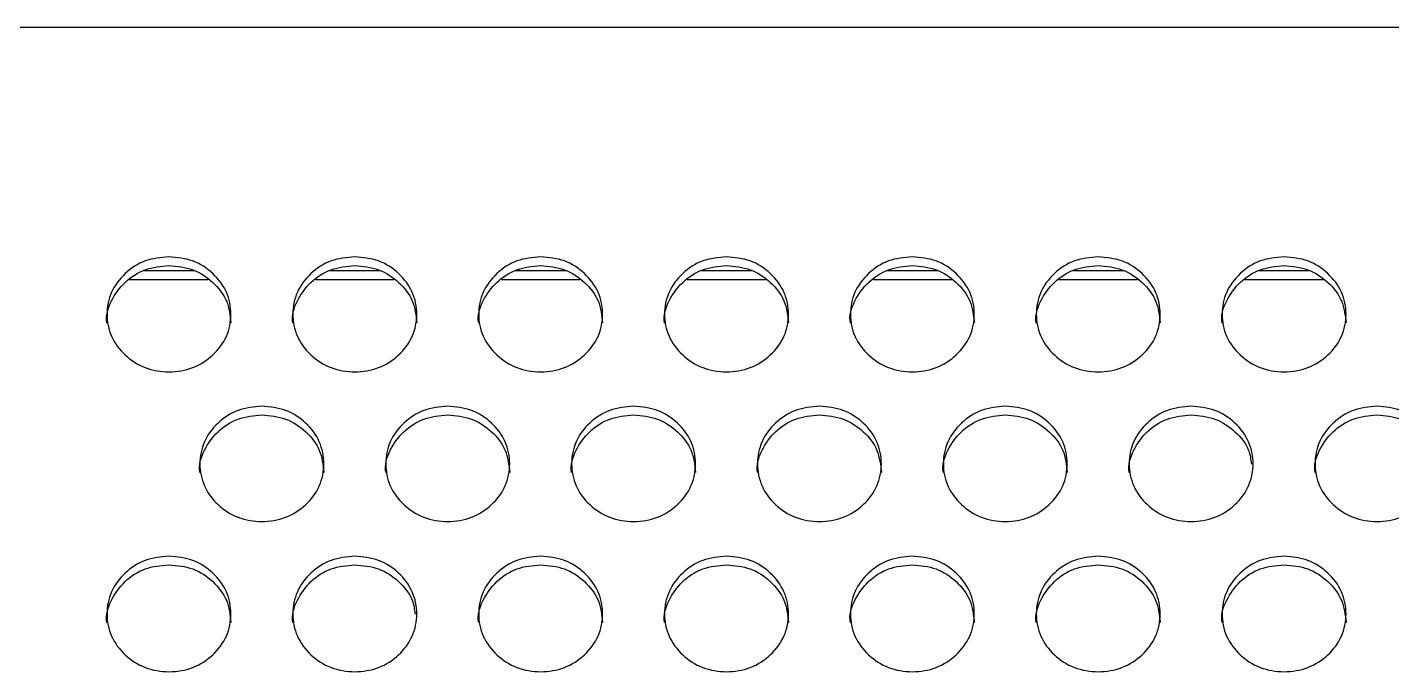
# Model space of a CAD drawing. Header units: millimetres. Extents: x 0.6 to 29.2, y 0.5 to 20.5.
# Drawn here: x 12.474 to 13.061, y 12.39 to 12.667 of the extents above; entities that cross this region are included whole.
import ezdxf

# ---------------------------------------------------------------- set-up
doc = ezdxf.new("R2010")
doc.units = ezdxf.units.MM

msp = doc.modelspace()

# ---------------------------------------------------------------- linework, layer by layer
for p, q in [((10.90135, 12.6673), (13.90135, 12.6673)), ((12.52387, 12.56267), (12.54551, 12.56267)), ((12.60387, 12.56267), (12.62551, 12.56267)), ((12.68387, 12.56267), (12.70551, 12.56267)), ((12.76387, 12.56267), (12.78551, 12.56267)), ((12.84387, 12.56267), (12.86551, 12.56267)), ((12.92387, 12.56267), (12.94551, 12.56267)), ((13.00387, 12.56267), (13.02551, 12.56267)), ((12.51776, 12.55883), (12.55161, 12.55883)), ((12.59776, 12.55883), (12.63161, 12.55883)), ((12.67776, 12.55883), (12.71161, 12.55883)), ((12.75776, 12.55883), (12.79161, 12.55883)), ((12.83776, 12.55883), (12.87161, 12.55883)), ((12.91776, 12.55883), (12.95161, 12.55883)), ((12.99776, 12.55883), (13.03161, 12.55883))]:
    msp.add_line(p, q)
for points, knots in [([(12.53468, 12.56861), (12.53819, 12.56828), (12.54521, 12.56763), (12.55397, 12.56174), (12.56011, 12.55367), (12.56197, 12.54389), (12.56011, 12.53413), (12.55398, 12.52599), (12.54522, 12.5203), (12.53468, 12.51857), (12.52415, 12.5203), (12.51538, 12.526), (12.50926, 12.53413), (12.5074, 12.54389), (12.50926, 12.55367), (12.51539, 12.56174), (12.52415, 12.56761), (12.53117, 12.56828), (12.53468, 12.56861)], [0, 0, 0, 0, 0.0624385, 0.1249737, 0.1875305, 0.2499814, 0.3125418, 0.3749858, 0.4375497, 0.499994, 0.562545, 0.6249982, 0.6875543, 0.750005, 0.8125641, 0.875011, 0.9374729, 1, 1, 1, 1]), ([(12.61468, 12.56861), (12.61819, 12.56828), (12.62521, 12.56763), (12.63397, 12.56174), (12.64011, 12.55367), (12.64197, 12.54389), (12.64011, 12.53413), (12.63398, 12.52599), (12.62522, 12.5203), (12.61468, 12.51857), (12.60415, 12.5203), (12.59538, 12.526), (12.58926, 12.53413), (12.5874, 12.54389), (12.58926, 12.55367), (12.59538, 12.56174), (12.60415, 12.56761), (12.61117, 12.56828), (12.61468, 12.56861)], [0, 0, 0, 0, 0.062436, 0.124973, 0.18753, 0.249981, 0.312541, 0.374986, 0.437548, 0.499993, 0.562546, 0.624997, 0.687553, 0.750004, 0.812564, 0.875009, 0.937473, 1, 1, 1, 1]), ([(12.69468, 12.56861), (12.69819, 12.56828), (12.70521, 12.56763), (12.71397, 12.56174), (12.72011, 12.55367), (12.72197, 12.54389), (12.72011, 12.53413), (12.71398, 12.52599), (12.70522, 12.5203), (12.69468, 12.51857), (12.68415, 12.5203), (12.67538, 12.526), (12.66926, 12.53413), (12.6674, 12.54389), (12.66926, 12.55367), (12.67539, 12.56174), (12.68415, 12.56761), (12.69117, 12.56828), (12.69468, 12.56861)], [0, 0, 0, 0, 0.062436, 0.124971, 0.187528, 0.249979, 0.312539, 0.374983, 0.437547, 0.499992, 0.562543, 0.624996, 0.687552, 0.750003, 0.812562, 0.875009, 0.937471, 1, 1, 1, 1]), ([(12.77468, 12.56861), (12.77819, 12.56828), (12.78521, 12.56763), (12.79397, 12.56174), (12.80011, 12.55367), (12.80197, 12.54389), (12.80011, 12.53413), (12.79398, 12.52599), (12.78522, 12.5203), (12.77468, 12.51857), (12.76415, 12.5203), (12.75538, 12.526), (12.74926, 12.53413), (12.74739, 12.54389), (12.74926, 12.55367), (12.75539, 12.56174), (12.76415, 12.56761), (12.77117, 12.56828), (12.77468, 12.56861)], [0, 0, 0, 0, 0.062438, 0.124974, 0.18753, 0.249981, 0.312541, 0.374985, 0.437549, 0.499993, 0.562547, 0.624998, 0.687554, 0.750005, 0.812564, 0.875011, 0.937473, 1, 1, 1, 1]), ([(12.85468, 12.56861), (12.85819, 12.56828), (12.86521, 12.56763), (12.87397, 12.56174), (12.88011, 12.55367), (12.88197, 12.54389), (12.88011, 12.53413), (12.87398, 12.52599), (12.86522, 12.5203), (12.85468, 12.51857), (12.84415, 12.5203), (12.83538, 12.52599), (12.82926, 12.53413), (12.8274, 12.54389), (12.82926, 12.55367), (12.83538, 12.56174), (12.84415, 12.56761), (12.85117, 12.56828), (12.85468, 12.56861)], [0, 0, 0, 0, 0.0624361, 0.1249732, 0.1875298, 0.2499802, 0.3125401, 0.3749853, 0.4375491, 0.4999909, 0.5625442, 0.6249973, 0.687552, 0.7500031, 0.8125621, 0.8750088, 0.9374706, 1, 1, 1, 1]), ([(12.93468, 12.56861), (12.93819, 12.56828), (12.94521, 12.56763), (12.95397, 12.56174), (12.96011, 12.55367), (12.96197, 12.54389), (12.96011, 12.53413), (12.95398, 12.52599), (12.94522, 12.5203), (12.93468, 12.51857), (12.92415, 12.5203), (12.91538, 12.526), (12.90926, 12.53413), (12.9074, 12.54389), (12.90926, 12.55367), (12.91539, 12.56174), (12.92415, 12.56761), (12.93117, 12.56828), (12.93468, 12.56861)], [0, 0, 0, 0, 0.0624385, 0.1249737, 0.1875305, 0.2499814, 0.3125418, 0.3749858, 0.4375497, 0.499994, 0.562545, 0.6249982, 0.6875543, 0.750005, 0.8125641, 0.875011, 0.9374729, 1, 1, 1, 1]), ([(13.01468, 12.56861), (13.01819, 12.56828), (13.02521, 12.56763), (13.03397, 12.56174), (13.04011, 12.55367), (13.04197, 12.54389), (13.04011, 12.53413), (13.03398, 12.52599), (13.02522, 12.5203), (13.01468, 12.51857), (13.00415, 12.5203), (12.99538, 12.526), (12.98926, 12.53413), (12.9874, 12.54389), (12.98926, 12.55367), (12.99538, 12.56174), (13.00415, 12.56761), (13.01117, 12.56828), (13.01468, 12.56861)], [0, 0, 0, 0, 0.062436, 0.124973, 0.18753, 0.249981, 0.312541, 0.374986, 0.437548, 0.499993, 0.562546, 0.624997, 0.687553, 0.750004, 0.812564, 0.875009, 0.937473, 1, 1, 1, 1]), ([(12.50802, 12.54012), (12.50802, 12.54013), (12.50742, 12.5433), (12.50953, 12.54995), (12.51531, 12.55796), (12.52417, 12.56384), (12.53118, 12.56451), (12.53468, 12.56484)], [0, 0, 0, 0, 0.0004446, 0.2504861, 0.500134, 0.7499105, 1, 1, 1, 1]), ([(12.53468, 12.56484), (12.53819, 12.56452), (12.54522, 12.56386), (12.55393, 12.55798), (12.56027, 12.54992), (12.56099, 12.54341), (12.56135, 12.54016)], [0, 0, 0, 0, 0.249964, 0.500265, 0.750584, 1, 1, 1, 1]), ([(12.58802, 12.54012), (12.58802, 12.54013), (12.58735, 12.54329), (12.58957, 12.54996), (12.5953, 12.55796), (12.60417, 12.56384), (12.61118, 12.56451), (12.61468, 12.56484)], [0, 0, 0, 0, 0.000446, 0.250488, 0.500129, 0.749912, 1, 1, 1, 1]), ([(12.61468, 12.56484), (12.61819, 12.56452), (12.62522, 12.56386), (12.63393, 12.55798), (12.64027, 12.54992), (12.64099, 12.54341), (12.64135, 12.54016)], [0, 0, 0, 0, 0.249956, 0.500265, 0.750585, 1, 1, 1, 1]), ([(12.66802, 12.54012), (12.66802, 12.54013), (12.66735, 12.54329), (12.66957, 12.54996), (12.6753, 12.55796), (12.68417, 12.56384), (12.69118, 12.56451), (12.69468, 12.56484)], [0, 0, 0, 0, 0.000446, 0.250485, 0.50013, 0.749904, 1, 1, 1, 1]), ([(12.69468, 12.56484), (12.69819, 12.56452), (12.70522, 12.56386), (12.71393, 12.55798), (12.72027, 12.54992), (12.72099, 12.54341), (12.72135, 12.54016)], [0, 0, 0, 0, 0.249957, 0.50026, 0.750582, 1, 1, 1, 1]), ([(12.74802, 12.54012), (12.74802, 12.54013), (12.74735, 12.54329), (12.74957, 12.54996), (12.7553, 12.55796), (12.76417, 12.56384), (12.77118, 12.56451), (12.77468, 12.56484)], [0, 0, 0, 0, 0.0004463, 0.2504888, 0.5001357, 0.7499114, 1, 1, 1, 1]), ([(12.77468, 12.56484), (12.77819, 12.56452), (12.78522, 12.56386), (12.79393, 12.55798), (12.80027, 12.54992), (12.80099, 12.54341), (12.80135, 12.54016)], [0, 0, 0, 0, 0.249964, 0.500265, 0.750584, 1, 1, 1, 1]), ([(12.82802, 12.54012), (12.82802, 12.54013), (12.82735, 12.54329), (12.82957, 12.54996), (12.8353, 12.55796), (12.84417, 12.56384), (12.85118, 12.56451), (12.85468, 12.56484)], [0, 0, 0, 0, 0.000446, 0.250485, 0.50013, 0.749904, 1, 1, 1, 1]), ([(12.85468, 12.56484), (12.85819, 12.56452), (12.86522, 12.56386), (12.87393, 12.55798), (12.88027, 12.54992), (12.88099, 12.54341), (12.88135, 12.54016)], [0, 0, 0, 0, 0.249956, 0.500265, 0.750585, 1, 1, 1, 1]), ([(12.90802, 12.54012), (12.90802, 12.54013), (12.90742, 12.5433), (12.90953, 12.54995), (12.91531, 12.55796), (12.92417, 12.56384), (12.93118, 12.56451), (12.93468, 12.56484)], [0, 0, 0, 0, 0.0004446, 0.2504861, 0.500134, 0.7499105, 1, 1, 1, 1]), ([(12.93468, 12.56484), (12.93819, 12.56452), (12.94522, 12.56386), (12.95393, 12.55798), (12.96027, 12.54992), (12.96099, 12.54341), (12.96135, 12.54016)], [0, 0, 0, 0, 0.249964, 0.500265, 0.750584, 1, 1, 1, 1]), ([(12.98802, 12.54012), (12.98802, 12.54013), (12.98735, 12.54329), (12.98957, 12.54996), (12.9953, 12.55796), (13.00417, 12.56384), (13.01118, 12.56451), (13.01468, 12.56484)], [0, 0, 0, 0, 0.000446, 0.250488, 0.500129, 0.749912, 1, 1, 1, 1]), ([(13.01468, 12.56484), (13.01819, 12.56452), (13.02522, 12.56386), (13.03393, 12.55798), (13.04027, 12.54992), (13.04099, 12.54341), (13.04135, 12.54016)], [0, 0, 0, 0, 0.249956, 0.500265, 0.750585, 1, 1, 1, 1]), ([(12.57468, 12.50434), (12.57819, 12.50401), (12.58521, 12.50335), (12.59397, 12.49746), (12.60011, 12.48937), (12.60197, 12.47957), (12.60011, 12.46979), (12.59398, 12.46163), (12.58522, 12.45593), (12.57468, 12.4542), (12.56415, 12.45593), (12.55538, 12.46164), (12.54926, 12.46978), (12.5474, 12.47957), (12.54926, 12.48937), (12.55539, 12.49745), (12.56415, 12.50333), (12.57117, 12.50401), (12.57468, 12.50434)], [0, 0, 0, 0, 0.062436, 0.124973, 0.18753, 0.24998, 0.312539, 0.374984, 0.437549, 0.499993, 0.562544, 0.624997, 0.687551, 0.750004, 0.812563, 0.875009, 0.937471, 1, 1, 1, 1]), ([(12.65468, 12.50434), (12.65819, 12.50401), (12.66521, 12.50335), (12.67397, 12.49745), (12.68011, 12.48937), (12.68197, 12.47957), (12.68011, 12.46979), (12.67398, 12.46163), (12.66522, 12.45593), (12.65468, 12.4542), (12.64415, 12.45593), (12.63538, 12.46164), (12.62926, 12.46978), (12.6274, 12.47957), (12.62926, 12.48937), (12.63539, 12.49745), (12.64415, 12.50333), (12.65117, 12.50401), (12.65468, 12.50434)], [0, 0, 0, 0, 0.062438, 0.124973, 0.18753, 0.249982, 0.312541, 0.374985, 0.43755, 0.499994, 0.562544, 0.624997, 0.687553, 0.750006, 0.812565, 0.875011, 0.937473, 1, 1, 1, 1]), ([(12.73468, 12.50434), (12.73819, 12.50401), (12.74521, 12.50335), (12.75397, 12.49746), (12.76011, 12.48937), (12.76197, 12.47957), (12.76011, 12.46979), (12.75398, 12.46163), (12.74522, 12.45593), (12.73468, 12.4542), (12.72415, 12.45593), (12.71538, 12.46164), (12.70926, 12.46978), (12.7074, 12.47957), (12.70926, 12.48937), (12.71538, 12.49745), (12.72415, 12.50333), (12.73117, 12.50401), (12.73468, 12.50434)], [0, 0, 0, 0, 0.062436, 0.124973, 0.18753, 0.249981, 0.31254, 0.374985, 0.437547, 0.499991, 0.562544, 0.624997, 0.687551, 0.750004, 0.812563, 0.875009, 0.937471, 1, 1, 1, 1]), ([(12.81468, 12.50434), (12.81819, 12.50401), (12.82521, 12.50335), (12.83397, 12.49745), (12.84011, 12.48937), (12.84197, 12.47957), (12.84011, 12.46979), (12.83398, 12.46163), (12.82522, 12.45593), (12.81468, 12.4542), (12.80415, 12.45593), (12.79538, 12.46164), (12.78926, 12.46978), (12.7874, 12.47957), (12.78926, 12.48937), (12.79539, 12.49745), (12.80415, 12.50333), (12.81117, 12.50401), (12.81468, 12.50434)], [0, 0, 0, 0, 0.062436, 0.124971, 0.187528, 0.249979, 0.312539, 0.374983, 0.437547, 0.499991, 0.562542, 0.624995, 0.687551, 0.750004, 0.812562, 0.875009, 0.937471, 1, 1, 1, 1]), ([(12.89468, 12.50434), (12.89819, 12.50401), (12.90521, 12.50335), (12.91397, 12.49745), (12.92011, 12.48937), (12.92197, 12.47957), (12.92011, 12.46979), (12.91398, 12.46163), (12.90522, 12.45593), (12.89468, 12.4542), (12.88415, 12.45593), (12.87538, 12.46164), (12.86926, 12.46978), (12.8674, 12.47957), (12.86926, 12.48937), (12.87538, 12.49745), (12.88415, 12.50333), (12.89117, 12.50401), (12.89468, 12.50434)], [0, 0, 0, 0, 0.0624384, 0.1249732, 0.1875301, 0.2499812, 0.3125405, 0.3749842, 0.4375487, 0.4999926, 0.5625458, 0.6249966, 0.6875522, 0.7500052, 0.8125645, 0.8750097, 0.9374731, 1, 1, 1, 1]), ([(12.97468, 12.50434), (12.97819, 12.50401), (12.98521, 12.50335), (12.99397, 12.49746), (13.00011, 12.48937), (13.00197, 12.47957), (13.00011, 12.46979), (12.99398, 12.46163), (12.98522, 12.45593), (12.97468, 12.4542), (12.96415, 12.45593), (12.95538, 12.46164), (12.94926, 12.46978), (12.9474, 12.47957), (12.94926, 12.48937), (12.95539, 12.49745), (12.96415, 12.50333), (12.97117, 12.50401), (12.97468, 12.50434)], [0, 0, 0, 0, 0.062436, 0.124973, 0.18753, 0.24998, 0.312539, 0.374984, 0.437549, 0.499992, 0.562543, 0.624996, 0.687552, 0.750004, 0.812563, 0.875009, 0.937471, 1, 1, 1, 1]), ([(13.05468, 12.50434), (13.05819, 12.50401), (13.06521, 12.50335), (13.07397, 12.49745), (13.08011, 12.48937), (13.08197, 12.47957), (13.08011, 12.46979), (13.07398, 12.46163), (13.06522, 12.45593), (13.05468, 12.4542), (13.04415, 12.45593), (13.03538, 12.46164), (13.02926, 12.46978), (13.0274, 12.47957), (13.02926, 12.48937), (13.03539, 12.49745), (13.04415, 12.50333), (13.05117, 12.50401), (13.05468, 12.50434)], [0, 0, 0, 0, 0.062438, 0.124973, 0.18753, 0.249982, 0.312541, 0.374985, 0.43755, 0.499994, 0.562544, 0.624997, 0.687553, 0.750006, 0.812565, 0.875011, 0.937473, 1, 1, 1, 1]), ([(12.54802, 12.47585), (12.54802, 12.47585), (12.54735, 12.47903), (12.54957, 12.4857), (12.5553, 12.49373), (12.56417, 12.49962), (12.57118, 12.50029), (12.57468, 12.50062)], [0, 0, 0, 0, 0.0004446, 0.250485, 0.5001297, 0.749904, 1, 1, 1, 1]), ([(12.57468, 12.50062), (12.57819, 12.50029), (12.58522, 12.49963), (12.59393, 12.49374), (12.60027, 12.48566), (12.60099, 12.47914), (12.60135, 12.47589)], [0, 0, 0, 0, 0.249956, 0.500264, 0.750584, 1, 1, 1, 1]), ([(12.62802, 12.47585), (12.62802, 12.47585), (12.62742, 12.47904), (12.62953, 12.4857), (12.63531, 12.49373), (12.64417, 12.49962), (12.65118, 12.50029), (12.65468, 12.50062)], [0, 0, 0, 0, 0.000443, 0.250486, 0.500133, 0.749911, 1, 1, 1, 1]), ([(12.65468, 12.50062), (12.65819, 12.50029), (12.66522, 12.49963), (12.67393, 12.49374), (12.68027, 12.48566), (12.68099, 12.47914), (12.68135, 12.47589)], [0, 0, 0, 0, 0.2499645, 0.5002642, 0.7505828, 1, 1, 1, 1]), ([(12.70802, 12.47585), (12.70802, 12.47585), (12.70735, 12.47903), (12.70957, 12.4857), (12.7153, 12.49373), (12.72417, 12.49962), (12.73118, 12.50029), (12.73468, 12.50062)], [0, 0, 0, 0, 0.0004446, 0.250485, 0.5001297, 0.749904, 1, 1, 1, 1]), ([(12.73468, 12.50062), (12.73819, 12.50029), (12.74522, 12.49963), (12.75393, 12.49374), (12.76027, 12.48566), (12.76099, 12.47914), (12.76135, 12.47589)], [0, 0, 0, 0, 0.249956, 0.500264, 0.750584, 1, 1, 1, 1]), ([(12.78802, 12.47585), (12.78802, 12.47585), (12.78742, 12.47904), (12.78953, 12.4857), (12.79531, 12.49373), (12.80417, 12.49962), (12.81118, 12.50029), (12.81468, 12.50062)], [0, 0, 0, 0, 0.0004428, 0.2504837, 0.5001288, 0.7499036, 1, 1, 1, 1]), ([(12.81468, 12.50062), (12.81819, 12.50029), (12.82522, 12.49963), (12.83393, 12.49374), (12.84027, 12.48566), (12.84099, 12.47914), (12.84135, 12.47589)], [0, 0, 0, 0, 0.2499575, 0.5002595, 0.7505804, 1, 1, 1, 1]), ([(12.86802, 12.47585), (12.86802, 12.47585), (12.86735, 12.47903), (12.86957, 12.4857), (12.8753, 12.49373), (12.88417, 12.49962), (12.89118, 12.50029), (12.89468, 12.50062)], [0, 0, 0, 0, 0.000445, 0.250488, 0.500129, 0.749912, 1, 1, 1, 1]), ([(12.89468, 12.50062), (12.89819, 12.50029), (12.90522, 12.49963), (12.91393, 12.49374), (12.92027, 12.48566), (12.92099, 12.47914), (12.92135, 12.47589)], [0, 0, 0, 0, 0.249965, 0.500265, 0.750584, 1, 1, 1, 1]), ([(12.94802, 12.47585), (12.94802, 12.47585), (12.94735, 12.47903), (12.94957, 12.4857), (12.9553, 12.49373), (12.96417, 12.49962), (12.97118, 12.50029), (12.97468, 12.50062)], [0, 0, 0, 0, 0.0004446, 0.250485, 0.5001297, 0.749904, 1, 1, 1, 1]), ([(12.97468, 12.50062), (12.9782, 12.50029), (12.98524, 12.49964), (12.99387, 12.49372), (12.99967, 12.48673), (13.00035, 12.48146), (13.00062, 12.47943)], [0, 0, 0, 0, 0.275654, 0.551697, 0.827751, 1, 1, 1, 1]), ([(13.02802, 12.47585), (13.02802, 12.47585), (13.02742, 12.47904), (13.02953, 12.4857), (13.03531, 12.49373), (13.04417, 12.49962), (13.05118, 12.50029), (13.05468, 12.50062)], [0, 0, 0, 0, 0.000443, 0.250486, 0.500133, 0.749911, 1, 1, 1, 1]), ([(13.05468, 12.50062), (13.05819, 12.50029), (13.06522, 12.49963), (13.07393, 12.49374), (13.08027, 12.48566), (13.08099, 12.47914), (13.08135, 12.47589)], [0, 0, 0, 0, 0.2499645, 0.5002642, 0.7505828, 1, 1, 1, 1]), ([(12.53468, 12.43984), (12.53819, 12.43951), (12.54521, 12.43885), (12.55397, 12.43294), (12.56011, 12.42484), (12.56197, 12.41502), (12.56011, 12.40522), (12.55398, 12.39705), (12.54522, 12.39133), (12.53468, 12.3896), (12.52415, 12.39133), (12.51538, 12.39705), (12.50926, 12.40521), (12.5074, 12.41502), (12.50926, 12.42484), (12.51539, 12.43294), (12.52415, 12.43883), (12.53117, 12.43951), (12.53468, 12.43984)], [0, 0, 0, 0, 0.062438, 0.124973, 0.18753, 0.249982, 0.312542, 0.374985, 0.437549, 0.499994, 0.562544, 0.624998, 0.687554, 0.750006, 0.812565, 0.875011, 0.937473, 1, 1, 1, 1]), ([(12.61468, 12.43984), (12.61819, 12.43951), (12.62521, 12.43885), (12.63397, 12.43294), (12.64011, 12.42484), (12.64197, 12.41502), (12.64011, 12.40522), (12.63398, 12.39705), (12.62522, 12.39133), (12.61468, 12.3896), (12.60415, 12.39133), (12.59538, 12.39705), (12.58926, 12.40521), (12.5874, 12.41502), (12.58926, 12.42484), (12.59538, 12.43294), (12.60415, 12.43883), (12.61117, 12.43951), (12.61468, 12.43984)], [0, 0, 0, 0, 0.062436, 0.124973, 0.18753, 0.249981, 0.312541, 0.374986, 0.437548, 0.499992, 0.562545, 0.624997, 0.687552, 0.750005, 0.812564, 0.875009, 0.937473, 1, 1, 1, 1]), ([(12.69468, 12.43984), (12.69819, 12.43951), (12.70521, 12.43885), (12.71397, 12.43294), (12.72011, 12.42484), (12.72197, 12.41502), (12.72011, 12.40522), (12.71398, 12.39705), (12.70522, 12.39133), (12.69468, 12.3896), (12.68415, 12.39133), (12.67538, 12.39705), (12.66926, 12.40521), (12.6674, 12.41502), (12.66926, 12.42484), (12.67539, 12.43294), (12.68415, 12.43883), (12.69117, 12.43951), (12.69468, 12.43984)], [0, 0, 0, 0, 0.0624361, 0.1249711, 0.1875279, 0.2499792, 0.3125393, 0.3749827, 0.4375469, 0.4999912, 0.5625421, 0.6249955, 0.6875514, 0.7500033, 0.8125623, 0.875009, 0.9374707, 1, 1, 1, 1]), ([(12.77468, 12.43984), (12.77819, 12.43951), (12.78521, 12.43885), (12.79397, 12.43294), (12.80011, 12.42484), (12.80197, 12.41502), (12.80011, 12.40522), (12.79398, 12.39705), (12.78522, 12.39133), (12.77468, 12.3896), (12.76415, 12.39133), (12.75538, 12.39705), (12.74926, 12.40521), (12.74739, 12.41502), (12.74926, 12.42484), (12.75539, 12.43294), (12.76415, 12.43883), (12.77117, 12.43951), (12.77468, 12.43984)], [0, 0, 0, 0, 0.062438, 0.124973, 0.18753, 0.249981, 0.312541, 0.374985, 0.437549, 0.499993, 0.562546, 0.624997, 0.687553, 0.750006, 0.812565, 0.875011, 0.937473, 1, 1, 1, 1]), ([(12.85468, 12.43984), (12.85819, 12.43951), (12.86521, 12.43885), (12.87397, 12.43294), (12.88011, 12.42484), (12.88197, 12.41502), (12.88011, 12.40522), (12.87398, 12.39705), (12.86522, 12.39133), (12.85468, 12.3896), (12.84415, 12.39133), (12.83538, 12.39705), (12.82926, 12.40521), (12.8274, 12.41502), (12.82926, 12.42484), (12.83538, 12.43294), (12.84415, 12.43883), (12.85117, 12.43951), (12.85468, 12.43984)], [0, 0, 0, 0, 0.062436, 0.1249729, 0.1875296, 0.2499803, 0.3125399, 0.3749846, 0.4375487, 0.4999905, 0.5625437, 0.624997, 0.6875514, 0.7500037, 0.8125625, 0.8750092, 0.9374708, 1, 1, 1, 1]), ([(12.93468, 12.43984), (12.93819, 12.43951), (12.94521, 12.43885), (12.95397, 12.43294), (12.96011, 12.42484), (12.96197, 12.41502), (12.96011, 12.40522), (12.95398, 12.39705), (12.94522, 12.39133), (12.93468, 12.3896), (12.92415, 12.39133), (12.91538, 12.39705), (12.90926, 12.40521), (12.9074, 12.41502), (12.90926, 12.42484), (12.91539, 12.43294), (12.92415, 12.43883), (12.93117, 12.43951), (12.93468, 12.43984)], [0, 0, 0, 0, 0.062438, 0.124973, 0.18753, 0.249982, 0.312542, 0.374985, 0.437549, 0.499994, 0.562544, 0.624998, 0.687554, 0.750006, 0.812565, 0.875011, 0.937473, 1, 1, 1, 1]), ([(13.01468, 12.43984), (13.01819, 12.43951), (13.02521, 12.43885), (13.03397, 12.43294), (13.04011, 12.42484), (13.04197, 12.41502), (13.04011, 12.40522), (13.03398, 12.39705), (13.02522, 12.39133), (13.01468, 12.3896), (13.00415, 12.39133), (12.99538, 12.39705), (12.98926, 12.40521), (12.9874, 12.41502), (12.98926, 12.42484), (12.99538, 12.43294), (13.00415, 12.43883), (13.01117, 12.43951), (13.01468, 12.43984)], [0, 0, 0, 0, 0.062436, 0.124973, 0.18753, 0.249981, 0.312541, 0.374986, 0.437548, 0.499992, 0.562545, 0.624997, 0.687552, 0.750005, 0.812564, 0.875009, 0.937473, 1, 1, 1, 1]), ([(12.50802, 12.41135), (12.50802, 12.41135), (12.50742, 12.41454), (12.50953, 12.42122), (12.51531, 12.42926), (12.52417, 12.43516), (12.53118, 12.43584), (12.53468, 12.43617)], [0, 0, 0, 0, 0.000447, 0.25049, 0.500137, 0.749911, 1, 1, 1, 1]), ([(12.53468, 12.43617), (12.53819, 12.43584), (12.54522, 12.43518), (12.55393, 12.42928), (12.56027, 12.42118), (12.56099, 12.41465), (12.56135, 12.41139)], [0, 0, 0, 0, 0.249964, 0.500263, 0.750582, 1, 1, 1, 1]), ([(12.58802, 12.41135), (12.58802, 12.41135), (12.58735, 12.41453), (12.58957, 12.42122), (12.5953, 12.42926), (12.60417, 12.43516), (12.61118, 12.43584), (12.61468, 12.43617)], [0, 0, 0, 0, 0.000449, 0.250492, 0.500132, 0.749912, 1, 1, 1, 1]), ([(12.61468, 12.43617), (12.6182, 12.43584), (12.62524, 12.43519), (12.63387, 12.42926), (12.63968, 12.42223), (12.64036, 12.41693), (12.64063, 12.41488)], [0, 0, 0, 0, 0.275229, 0.550846, 0.826476, 1, 1, 1, 1]), ([(12.66802, 12.41135), (12.66802, 12.41135), (12.66735, 12.41453), (12.66957, 12.42122), (12.6753, 12.42926), (12.68417, 12.43516), (12.69118, 12.43584), (12.69468, 12.43617)], [0, 0, 0, 0, 0.000449, 0.250489, 0.500133, 0.749904, 1, 1, 1, 1]), ([(12.69468, 12.43617), (12.69819, 12.43584), (12.70522, 12.43518), (12.71393, 12.42928), (12.72027, 12.42118), (12.72099, 12.41465), (12.72135, 12.41139)], [0, 0, 0, 0, 0.2499567, 0.5002586, 0.7505792, 1, 1, 1, 1]), ([(12.74802, 12.41135), (12.74802, 12.41135), (12.74735, 12.41453), (12.74957, 12.42122), (12.7553, 12.42926), (12.76417, 12.43516), (12.77118, 12.43584), (12.77468, 12.43617)], [0, 0, 0, 0, 0.0004489, 0.2504922, 0.5001383, 0.7499116, 1, 1, 1, 1]), ([(12.77468, 12.43617), (12.77819, 12.43584), (12.78522, 12.43518), (12.79393, 12.42928), (12.80027, 12.42118), (12.80099, 12.41465), (12.80135, 12.41139)], [0, 0, 0, 0, 0.249964, 0.500263, 0.750582, 1, 1, 1, 1]), ([(12.82802, 12.41135), (12.82802, 12.41135), (12.82735, 12.41453), (12.82957, 12.42122), (12.8353, 12.42926), (12.84417, 12.43516), (12.85118, 12.43584), (12.85468, 12.43617)], [0, 0, 0, 0, 0.000449, 0.250489, 0.500133, 0.749904, 1, 1, 1, 1]), ([(12.85468, 12.43617), (12.85819, 12.43584), (12.86522, 12.43518), (12.87393, 12.42928), (12.88027, 12.42118), (12.88099, 12.41465), (12.88135, 12.41139)], [0, 0, 0, 0, 0.249955, 0.500263, 0.750583, 1, 1, 1, 1]), ([(12.90802, 12.41135), (12.90802, 12.41135), (12.90742, 12.41454), (12.90953, 12.42122), (12.91531, 12.42926), (12.92417, 12.43516), (12.93118, 12.43584), (12.93468, 12.43617)], [0, 0, 0, 0, 0.000447, 0.25049, 0.500137, 0.749911, 1, 1, 1, 1]), ([(12.93468, 12.43617), (12.93819, 12.43584), (12.94522, 12.43518), (12.95393, 12.42928), (12.96027, 12.42118), (12.96099, 12.41465), (12.96135, 12.41139)], [0, 0, 0, 0, 0.249964, 0.500263, 0.750582, 1, 1, 1, 1]), ([(12.98802, 12.41135), (12.98802, 12.41135), (12.98735, 12.41453), (12.98957, 12.42122), (12.9953, 12.42926), (13.00417, 12.43516), (13.01118, 12.43584), (13.01468, 12.43617)], [0, 0, 0, 0, 0.000449, 0.250492, 0.500132, 0.749912, 1, 1, 1, 1]), ([(13.01468, 12.43617), (13.01819, 12.43584), (13.02522, 12.43518), (13.03393, 12.42928), (13.04027, 12.42118), (13.04099, 12.41465), (13.04135, 12.41139)], [0, 0, 0, 0, 0.249955, 0.500263, 0.750583, 1, 1, 1, 1])]:
    msp.add_open_spline(points, degree=3, knots=knots)

doc.saveas('drawing.dxf')
